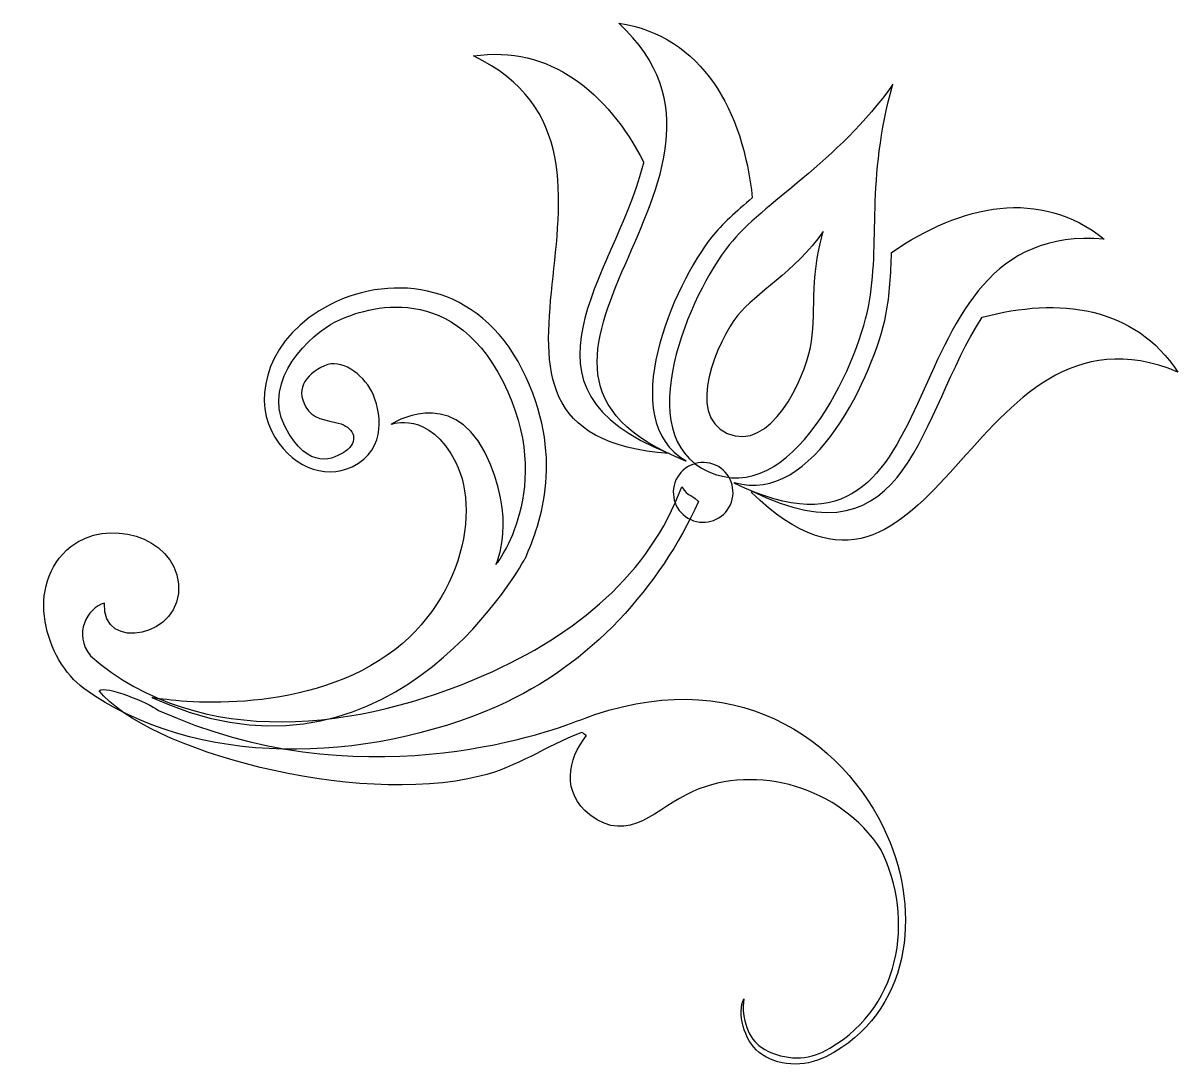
# Model space of a CAD drawing. Header units: millimetres. Extents: x -103 to 104, y -99 to 101.
# Drawn here: x 74.28 to 101.65, y 41.45 to 66.21 of the extents above; entities that cross this region are included whole.
import ezdxf

# ---------------------------------------------------------------- set-up
doc = ezdxf.new("R2010")
doc.units = ezdxf.units.MM
doc.header["$MEASUREMENT"] = 0
doc.layers.add('General Escritorio', color=7, linetype='Continuous', plot=False)

msp = doc.modelspace()

# ---------------------------------------------------------------- linework, layer by layer
at = {"layer": 'General Escritorio', "color": 250}
for points, knots in [([(90.6046, 61.1368), (90.8454, 61.4393), (91.1848, 61.7417), (91.5665, 62.064), (91.5665, 62.064), (91.3497, 64.13), (90.382, 65.8979), (88.4025, 66.2052), (88.4025, 66.2052), (92.3516, 62.5327), (84.3228, 58.0719), (89.9941, 55.8262), (89.9941, 55.8262), (89.9962, 55.8282), (89.9975, 55.8325), (90.0007, 55.8339), (90.0007, 55.8339), (88.286, 56.7867), (89.7137, 60.0204), (90.6046, 61.1368)], [0, 0, 0, 0, 0.1666667, 0.1666667, 0.1666667, 0.1666667, 0.3333333, 0.3333333, 0.3333333, 0.3333333, 0.5, 0.5, 0.5, 0.5, 0.6666667, 0.6666667, 0.6666667, 0.6666667, 1, 1, 1, 1]), ([(89.5821, 56.0165), (89.5821, 56.0165), (89.5817, 56.0157), (89.5817, 56.0157), (89.5817, 56.0157), (85.684, 57.5582), (88.2564, 60.1479), (88.9661, 62.8089), (88.9661, 62.8089), (88.9737, 62.844), (88.9823, 62.881), (88.9909, 62.9165), (88.9909, 62.9165), (88.1358, 64.5648), (86.7647, 65.7012), (84.9577, 65.4256), (84.9577, 65.4256), (89.8294, 63.111), (83.5153, 56.4415), (89.5986, 56.0058), (89.5986, 56.0058), (89.5934, 56.0083), (89.5879, 56.0134), (89.5821, 56.0165)], [0, 0, 0, 0, 0.1428571, 0.1428571, 0.1428571, 0.1428572, 0.2857143, 0.2857143, 0.2857143, 0.2857143, 0.4285714, 0.4285714, 0.4285714, 0.4285714, 0.5714286, 0.5714286, 0.5714286, 0.5714286, 0.7142857, 0.7142857, 0.7142857, 0.7142857, 1, 1, 1, 1]), ([(90.5336, 55.574), (88.6195, 56.4318), (90.1033, 59.804), (91.0166, 60.9478), (91.0166, 60.9478), (91.8097, 61.9423), (93.5925, 62.9062), (94.9009, 64.7569), (94.9009, 64.7569), (94.2481, 62.4602), (94.6147, 60.9914), (94.3198, 59.4818), (94.3198, 59.4818), (94.0431, 58.0596), (92.499, 54.6926), (90.5336, 55.574)], [0, 0, 0, 0, 0.2, 0.2, 0.2, 0.2, 0.4, 0.4, 0.4, 0.4, 0.6, 0.6, 0.6, 0.6, 1, 1, 1, 1]), ([(99.907, 61.0848), (98.3984, 62.3083), (96.5095, 61.909), (94.8662, 60.7677), (94.8662, 60.7677), (94.8531, 60.2612), (94.8262, 59.7784), (94.7328, 59.2928), (94.7328, 59.2928), (94.4648, 57.9193), (93.0124, 54.7411), (91.1423, 55.3209), (91.1423, 55.3209), (91.1417, 55.316), (91.1399, 55.3103), (91.1393, 55.3051), (91.1393, 55.3051), (96.608, 52.605), (94.5337, 61.5511), (99.907, 61.0848)], [0, 0, 0, 0, 0.1666667, 0.1666667, 0.1666667, 0.1666667, 0.3333333, 0.3333333, 0.3333333, 0.3333333, 0.5, 0.5, 0.5, 0.5, 0.6666667, 0.6666667, 0.6666667, 0.6666667, 1, 1, 1, 1]), ([(77.3344, 50.2226), (77.3344, 50.2226), (80.0395, 49.7156), (82.3188, 50.8666), (82.3188, 50.8666), (84.5956, 52.0173), (85.1768, 54.5303), (84.5402, 55.7903), (84.5402, 55.7903), (83.9032, 57.05), (83.0044, 56.6967), (83.0044, 56.6967), (83.0044, 56.6967), (83.0044, 56.6967), (84.4248, 57.6152), (85.223, 56.0353), (85.223, 56.0353), (86.0223, 54.4547), (85.49, 53.3772), (85.49, 53.3772), (85.49, 53.3772), (85.49, 53.3772), (86.9318, 55.1831), (85.6585, 57.7032), (85.6585, 57.7032), (84.3858, 60.2213), (82.242, 59.4061), (81.6783, 59.1223), (81.6783, 59.1223), (81.1161, 58.8372), (79.931, 57.7528), (80.487, 56.654), (80.487, 56.654), (81.0427, 55.5538), (81.6728, 55.8883), (81.9181, 56.0561), (81.9181, 56.0561), (82.2623, 56.2914), (82.1176, 56.5996), (81.8231, 56.7052), (81.8231, 56.7052), (81.6497, 56.7679), (81.2115, 56.7991), (81.0482, 57.0166), (81.0482, 57.0166), (80.6886, 57.4963), (80.9576, 57.8679), (81.4289, 58.0853), (81.4289, 58.0853), (81.8103, 58.2613), (82.3288, 57.9022), (82.5448, 57.4741), (82.5448, 57.4741), (82.7618, 57.0457), (82.9441, 56.1137), (82.0807, 55.6935), (82.0807, 55.6935), (81.411, 55.3675), (80.589, 55.7113), (80.1694, 56.5435), (80.1694, 56.5435), (79.7505, 57.3739), (80.0681, 58.7786), (81.5695, 59.5378), (81.5695, 59.5378), (83.0702, 60.2957), (85.0855, 60.0357), (86.1139, 57.999), (86.1139, 57.999), (87.144, 55.9624), (86.5473, 54.348), (86.1873, 53.5285), (86.1873, 53.5285), (86.1873, 53.5285), (83.1473, 47.8398), (77.7147, 50.0646), (77.7147, 50.0646), (77.7147, 50.0646), (77.3344, 50.2226), (77.3344, 50.2226)], [0, 0, 0, 0, 0.047619, 0.047619, 0.047619, 0.0476191, 0.0952381, 0.0952381, 0.0952381, 0.0952381, 0.1428571, 0.1428571, 0.1428571, 0.1428572, 0.1904762, 0.1904762, 0.1904762, 0.1904762, 0.2380952, 0.2380952, 0.2380952, 0.2380952, 0.2857143, 0.2857143, 0.2857143, 0.2857143, 0.3333333, 0.3333333, 0.3333333, 0.3333333, 0.3809524, 0.3809524, 0.3809524, 0.3809524, 0.4285714, 0.4285714, 0.4285714, 0.4285714, 0.4761905, 0.4761905, 0.4761905, 0.4761905, 0.5238095, 0.5238095, 0.5238095, 0.5238095, 0.5714286, 0.5714286, 0.5714286, 0.5714286, 0.6190476, 0.6190476, 0.6190476, 0.6190476, 0.6666667, 0.6666667, 0.6666667, 0.6666667, 0.7142857, 0.7142857, 0.7142857, 0.7142857, 0.7619048, 0.7619048, 0.7619048, 0.7619048, 0.8095238, 0.8095238, 0.8095238, 0.8095238, 0.8571429, 0.8571429, 0.8571429, 0.8571429, 0.9047619, 0.9047619, 0.9047619, 0.9047619, 1, 1, 1, 1]), ([(97.0162, 59.2335), (95.5087, 56.9271), (95.3196, 53.2658), (91.5647, 55.1096), (91.5647, 55.1096), (91.5592, 55.0994), (91.5537, 55.0899), (91.5479, 55.0798), (91.5479, 55.0798), (95.9445, 50.8516), (96.6738, 60.0059), (101.654, 57.9368), (101.654, 57.9368), (100.6353, 59.4856), (98.8394, 59.7277), (97.0162, 59.2335)], [0, 0, 0, 0, 0.2, 0.2, 0.2, 0.2, 0.4, 0.4, 0.4, 0.4, 0.6, 0.6, 0.6, 0.6, 1, 1, 1, 1]), ([(91.0459, 54.789), (90.8822, 54.4333), (90.4619, 54.2768), (90.1064, 54.4399), (90.1064, 54.4399), (89.7512, 54.6032), (89.5948, 55.024), (89.7578, 55.3795), (89.7578, 55.3795), (89.9204, 55.7349), (90.3417, 55.891), (90.6969, 55.7283), (90.6969, 55.7283), (91.0528, 55.565), (91.2088, 55.1439), (91.0459, 54.789)], [0, 0, 0, 0, 0.2, 0.2, 0.2, 0.2, 0.4, 0.4, 0.4, 0.4, 0.6, 0.6, 0.6, 0.6, 1, 1, 1, 1]), ([(89.8928, 55.2167), (89.1232, 53.1528), (87.4309, 51.7275), (85.2099, 50.75), (85.2099, 50.75), (82.2961, 49.4694), (78.4937, 48.936), (75.8772, 51.213), (75.8772, 51.213), (75.4682, 51.726), (75.7945, 52.342), (76.212, 52.4593), (76.212, 52.4593), (76.1238, 51.2769), (78.0903, 51.6516), (77.9652, 52.9187), (77.9652, 52.9187), (77.8491, 54.0778), (76.2558, 54.4685), (75.4162, 53.8023), (75.4162, 53.8023), (74.2827, 52.9001), (74.8178, 51.0947), (75.7218, 50.4396), (75.7218, 50.4396), (78.3486, 48.5374), (82.4001, 48.6423), (85.531, 50.0193), (85.531, 50.0193), (87.7517, 50.997), (89.3781, 52.8605), (90.2921, 54.8669), (90.2921, 54.8669), (90.0516, 55.1012), (90.0754, 54.9453), (89.8928, 55.2167)], [0, 0, 0, 0, 0.1, 0.1, 0.1, 0.1, 0.2, 0.2, 0.2, 0.2, 0.3, 0.3, 0.3, 0.3, 0.4, 0.4, 0.4, 0.4, 0.5, 0.5, 0.5, 0.5, 0.6, 0.6, 0.6, 0.6, 0.7, 0.7, 0.7, 0.7, 0.8, 0.8, 0.8, 0.8, 1, 1, 1, 1]), ([(94.7583, 46.9604), (93.7286, 49.2683), (91.1055, 51.0876), (87.4985, 49.6968), (87.4985, 49.6968), (86.5676, 49.3375), (82.1975, 47.8013), (77.4936, 49.918), (77.4936, 49.918), (77.2393, 50.0992), (76.2475, 50.5213), (76.0846, 50.3852), (76.0846, 50.3852), (77.1994, 48.9771), (82.1386, 47.625), (85.1072, 48.356), (85.1072, 48.356), (86.0102, 48.5784), (86.6227, 49.0476), (87.523, 49.395), (87.523, 49.395), (87.5436, 49.4031), (87.6184, 49.3137), (87.6391, 49.321), (87.6391, 49.321), (87.1788, 48.7709), (87.0492, 47.9519), (87.7142, 47.4441), (87.7142, 47.4441), (88.6615, 46.7217), (89.2834, 47.6096), (90.1591, 47.9965), (90.1591, 47.9965), (91.6722, 48.6664), (93.648, 48.1038), (94.6133, 46.6248), (94.6133, 46.6248), (95.4339, 44.974), (95.1028, 42.7743), (93.2308, 41.8213), (93.2308, 41.8213), (92.817, 41.6114), (92.2324, 41.637), (91.7756, 41.9374), (91.7756, 41.9374), (91.4917, 42.1238), (91.2898, 42.6044), (91.3663, 43.0852), (91.3663, 43.0852), (91.2002, 42.768), (91.3642, 42.0999), (91.7253, 41.8141), (91.7253, 41.8141), (92.1383, 41.4889), (92.7898, 41.4462), (93.3114, 41.712), (93.3114, 41.712), (95.3381, 42.7429), (95.5734, 45.1329), (94.7583, 46.9604)], [0, 0, 0, 0, 0.0625, 0.0625, 0.0625, 0.0625, 0.125, 0.125, 0.125, 0.125, 0.1875, 0.1875, 0.1875, 0.1875, 0.25, 0.25, 0.25, 0.25, 0.3125, 0.3125, 0.3125, 0.3125, 0.375, 0.375, 0.375, 0.375, 0.4375, 0.4375, 0.4375, 0.4375, 0.5, 0.5, 0.5, 0.5, 0.5625, 0.5625, 0.5625, 0.5625, 0.625, 0.625, 0.625, 0.625, 0.6875, 0.6875, 0.6875, 0.6875, 0.75, 0.75, 0.75, 0.75, 0.8125, 0.8125, 0.8125, 0.8125, 0.875, 0.875, 0.875, 0.875, 1, 1, 1, 1])]:
    msp.add_open_spline(points, degree=3, knots=knots, dxfattribs=at)
at = {"layer": 'General Escritorio', "color": 7}
msp.add_open_spline([(90.9718, 56.4816), (89.9738, 56.9283), (90.7476, 58.6856), (91.2233, 59.2816), (91.2233, 59.2816), (91.6367, 59.7996), (92.5659, 60.3021), (93.2477, 61.2665), (93.2477, 61.2665), (92.9069, 60.0699), (93.0978, 59.3043), (92.9445, 58.5175), (92.9445, 58.5175), (92.8005, 57.7768), (91.9957, 56.0222), (90.9718, 56.4816)], degree=3, knots=[0, 0, 0, 0, 0.2, 0.2, 0.2, 0.2, 0.4, 0.4, 0.4, 0.4, 0.6, 0.6, 0.6, 0.6, 1, 1, 1, 1], dxfattribs=at)

doc.saveas('drawing.dxf')
